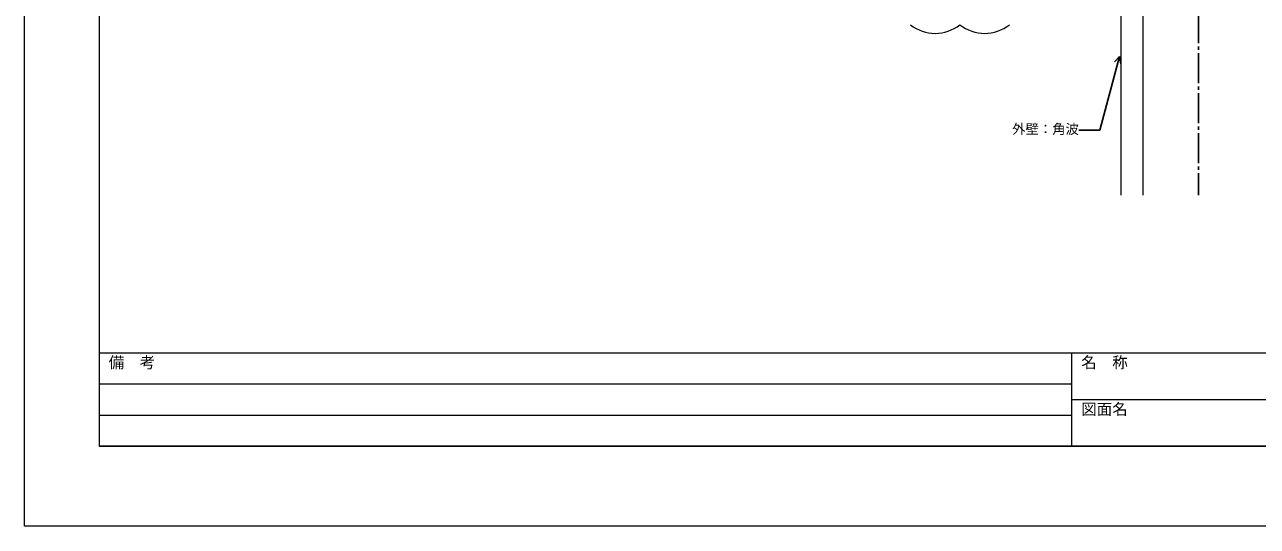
# Model space of a CAD drawing. Units: millimetres, scale not verified. Extents: x -1262 to 1258, y -891 to 1034.
# Drawn here: x -1262 to -153, y -891 to -440 of the extents above; entities that cross this region are included whole.
import ezdxf
from ezdxf.enums import TextEntityAlignment as Align

# ---------------------------------------------------------------- set-up
doc = ezdxf.new("R2010")
doc.units = ezdxf.units.MM
doc.header["$LTSCALE"] = 3
doc.linetypes.add('CHAIN2', pattern=[12, 9, -1, 1, -1])
for name, color, linetype, lineweight in [('0-0_補助1', 4, 'Continuous', 5), ('0-6_名称1', 5, 'Continuous', 25), ('0-8_通り芯1', 5, 'CHAIN2', 25), ('0-E_外壁1', 6, 'Continuous', 20), ('1-D_竪樋', 6, 'Continuous', 20), ('5-B_枠2', 4, 'Continuous', 5)]:
    doc.layers.add(name, color=color, linetype=linetype, lineweight=lineweight)
doc.styles.add('Arial', font='')
doc.styles.add('ＭＳ ゴシック', font='')
doc.styles.get('Arial').set_extended_font_data('Arial')
doc.styles.get('ＭＳ ゴシック').set_extended_font_data('MS Gothic')

msp = doc.modelspace()

# ---------------------------------------------------------------- linework, layer by layer
at = {"layer": '0-0_補助1'}
for p, q in [((-1194.647, -735), (1191.647, -735)), ((-320.3, -735), (-320.3, -819)), ((-1194.647, -763), (-320.3, -763)), ((-320.3, -777), (651.647, -777)), ((-1194.647, -791), (-320.3, -791)), ((1191.647, -819), (-1194.647, -819)), ((-1194.647, -819), (1191.647, -819))]:
    msp.add_line(p, q, dxfattribs=at)
msp.add_lwpolyline([(1191.647, -819), (1191.647, 819), (-1194.647, 819), (-1194.647, -819)], dxfattribs=at)
at = {"layer": '0-6_名称1'}
for q in [(-281.648, -473.775), (-275.853, -475.328)]:
    msp.add_line((-277.197, -468.756), q, dxfattribs=at)
msp.add_lwpolyline([(-277.197, -468.756), (-294.955, -535.03), (-313.686, -535.03)], dxfattribs=at)
at = {"layer": '0-8_通り芯1'}
msp.add_line((-206.125, 758.23), (-206.125, -593.33), dxfattribs=at)
at = {"layer": '0-E_外壁1'}
for p, q in [((-276.125, 218.23), (-276.125, -593.33)), ((-256.125, 218.23), (-256.125, -593.33))]:
    msp.add_line(p, q, dxfattribs=at)
at = {"layer": '1-D_竪樋'}
for centre in [(-442.875, -412.458), (-398.375, -412.458)]:
    msp.add_arc(centre, 35.6, 231.31781, 308.68219, dxfattribs=at)
at = {"layer": '5-B_枠2'}
msp.add_lwpolyline([(-1261.5, 891), (1258.5, 891), (1258.5, -891), (-1261.5, -891)], close=True, dxfattribs=at)

# ---------------------------------------------------------------- texts
at = {"layer": '0-0_補助1', "style": 'Arial'}
for s, p in [('備\u3000考', (-1185.974, -751.913)), ('名\u3000称', (-311.626, -751.913)), ('図面名', (-311.626, -793.913))]:
    msp.add_text(s, height=10.23, dxfattribs=at).set_placement(p, align=Align.BOTTOM_LEFT)
at = {"layer": '0-6_名称1', "style": 'ＭＳ ゴシック'}
msp.add_text('外壁：角波', height=8.798, dxfattribs=at).set_placement((-373.686, -541.03), align=Align.BOTTOM_LEFT)

doc.saveas('drawing.dxf')
